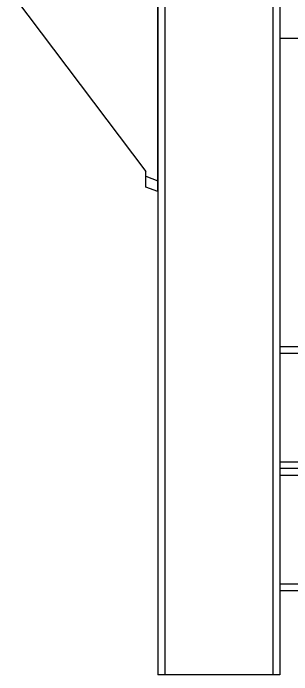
# Model space of a CAD drawing. Extents: x 1680110 to 2699828, y 269661 to 891349.
# Drawn here: x 2392948 to 2393417, y 710348 to 711459 of the extents above; entities that cross this region are included whole.
import ezdxf

# ---------------------------------------------------------------- set-up
doc = ezdxf.new("R2010")
doc.units = 0
doc.header["$LTSCALE"] = 1000
doc.header["$MEASUREMENT"] = 0

msp = doc.modelspace()

# ---------------------------------------------------------------- linework, layer by layer
at = {"color": 7, "linetype": 'Continuous'}
for p, q in [((2393191.4, 713383.2), (2393191.4, 710348)), ((2393202.8, 713383.2), (2393202.8, 710348)), ((2393384.9, 713383.2), (2393384.9, 710348)), ((2393396.3, 713383.2), (2393396.3, 710348))]:
    msp.add_line(p, q, dxfattribs=at)
at = {"color": 0, "linetype": 'Continuous'}
for p, q in [((2393191.3, 711159.5), (2393191.3, 711580)), ((2392947.9, 711488.9), (2393170.8, 711193.2)), ((2393170.8, 711167), (2393170.8, 711193.2)), ((2393170.8, 711185.5), (2393191.3, 711177.7)), ((2393191.3, 711159.5), (2393170.8, 711167)), ((2393396.3, 710899.4), (2397443, 710899.4)), ((2393396.3, 710888.1), (2397443, 710888.1)), ((2393396.3, 710705.9), (2397443, 710705.9)), ((2397443, 710694.5), (2393396.3, 710694.5)), ((2397443, 710694.5), (2393396.3, 710694.5)), ((2393396.3, 710683.2), (2397443, 710683.2)), ((2393396.3, 710501), (2397443, 710501)), ((2393396.3, 710489.6), (2397443, 710489.6)), ((2393396.3, 710348), (2393191.4, 710348))]:
    msp.add_line(p, q, dxfattribs=at)
at = {"color": 0}
for p, q in [((2393396.2, 711449.9), (2393396.2, 710899.4)), ((2393396.2, 711417.3), (2393428.7, 711417.3))]:
    msp.add_line(p, q, dxfattribs=at)

doc.saveas('drawing.dxf')
